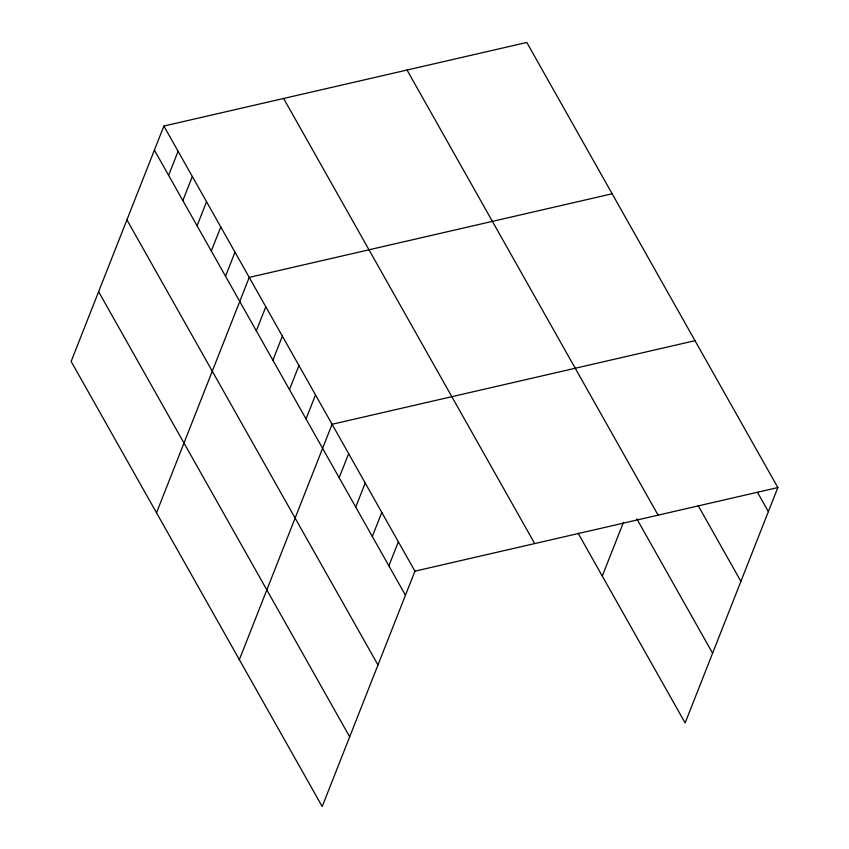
<?xml version="1.0" encoding="UTF-8"?>
<svg xmlns="http://www.w3.org/2000/svg" width="849" height="849" viewBox="0 0 849 849"><rect width="100%" height="100%" fill="white"/><g stroke="black" fill="none" stroke-linecap="round" stroke-linejoin="round"><path stroke-width="1.27" d="M163.868 126.055L71.146 361.441L322.206 806.55L414.928 571.165L163.868 126.055L526.794 42.45L777.854 487.559L685.132 722.945L578.063 533.13M168.611 175.35L178.099 151.271M182.843 200.576L192.32 176.496M197.064 225.802L206.551 201.722M211.295 251.017L220.782 226.948M225.516 276.243L235.003 252.164M156.513 512.775L249.235 277.39L612.15 193.784M256.313 330.845L265.801 306.765M272.89 360.22L282.367 336.14M289.456 389.595L298.944 365.526M306.022 418.971L315.51 394.902M239.354 659.662L332.076 424.277L695.002 340.672M339.165 477.732L348.652 453.653M355.742 507.108L365.219 483.028M372.308 536.483L381.795 512.403M388.874 565.859L398.361 541.789M602.281 576.057L623.484 522.231M414.928 571.165L777.854 487.559M757.531 492.431L768.366 511.639M698.196 505.664L740.901 581.374M407.032 70.043L658.092 515.152M636.761 518.76L712.598 653.221M283.63 98.463L534.69 543.572M154.391 150.124L405.451 595.234M126.915 219.859L377.975 664.969M98.622 291.706L349.682 736.815"/></g></svg>
